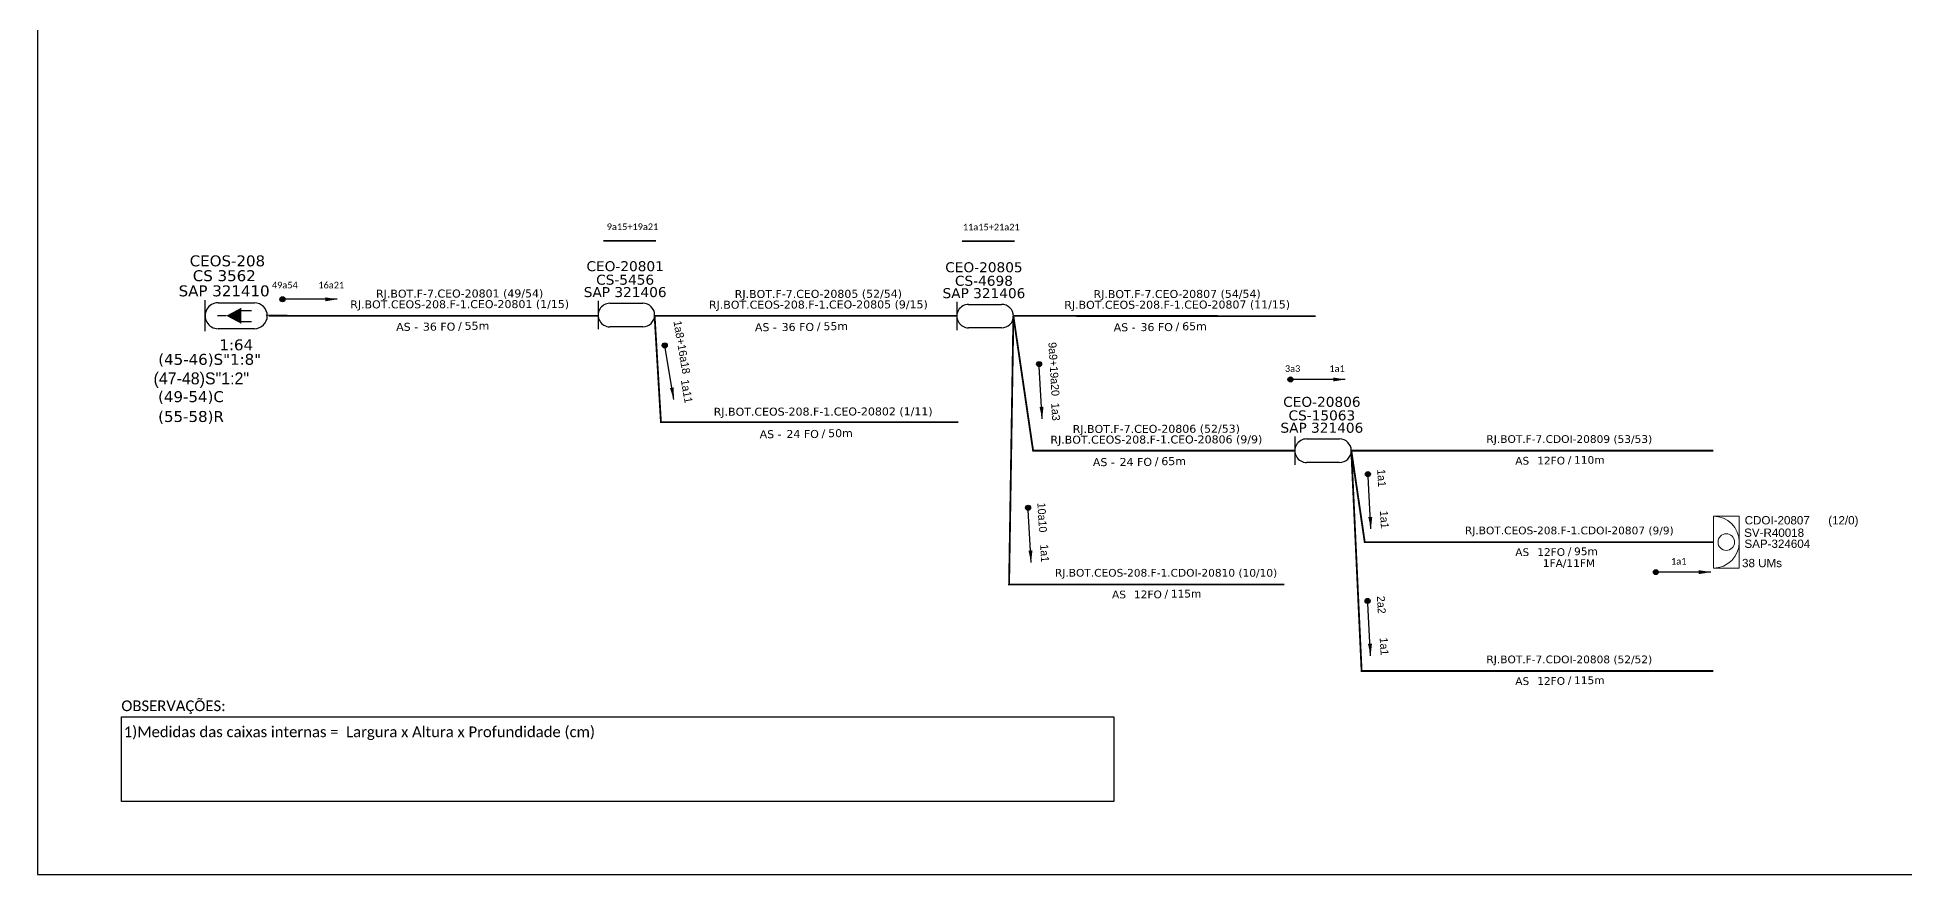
# Model space of a CAD drawing. Extents: x -4 to 837, y 1 to 595.
# Drawn here: x -4 to 520, y 1 to 236 of the extents above; entities that cross this region are included whole.
import ezdxf
from ezdxf.enums import TextEntityAlignment as Align

# ---------------------------------------------------------------- set-up
doc = ezdxf.new("R2010")
doc.units = 0
for name, color, linetype, lineweight in [("20.0-LEGENDA DOS CDO'S", 1, 'Continuous', 0), ('20.1-CDO_INTERIOR', 1, 'Continuous', 0), ('40.1-ETIQUETAS', 1, 'Continuous', 20)]:
    doc.layers.add(name, color=color, linetype=linetype, lineweight=lineweight)
for name, color, linetype in [('20.4-CEOS', 1, 'Continuous'), ('20.5-CEO', 1, 'Continuous'), ('CAP a instalar', 1, 'Continuous'), ('CEO', 1, 'Continuous'), ('Seta indicação do cabo', 7, 'Continuous')]:
    doc.layers.add(name, color=color, linetype=linetype)
doc.styles.add('ARIAL', font='arial.ttf')
doc.styles.add('MtXpl_Calibri', font='calibri.ttf')
doc.styles.add('siredit', font='verdana.ttf')
doc.styles.add('WMF-Calibri0', font='calibri.ttf')
doc.linetypes.add('FENCELINE1', pattern='A,0.25,-0.1,[133,ltypeshp.shx,S=0.1,R=0,X=-0.1,Y=0],-0.1,1', length=1.45)
doc.dimstyles.new('CC', dxfattribs={"dimtxt": 0.8, "dimasz": 2, "dimexe": 0.18, "dimexo": 0.0625, "dimgap": 0.09, "dimtad": 0, "dimdec": 0, "dimrnd": 1, "dimzin": 0, "dimdsep": 46, "dimtxsty": 'siredit', "dimblk": 'NONE', "dimcen": 0, "dimse1": 1, "dimse2": 1, "dimsd1": 1, "dimsd2": 1, "dimclrt": 7, "dimadec": 0, "dimazin": 0, "dimtfac": 1, "dimtdec": 0, "dimtofl": 0, "dimtmove": 0, "dimatfit": 3, "dimfxl": 0, "dimtolj": 1, "dimtzin": 0, "dimarcsym": 0})

# ---------------------------------------------------------------- blocks, each defined once
blk = doc.blocks.new('ETIQUETA_RS5F')
at = {"layer": '40.1-ETIQUETAS', "color": 0, "style": 'siredit'}
blk.add_text('/', height=1.5, dxfattribs=at).set_placement((1.579685439575144, -1.954241996242686), align=Align.MIDDLE_RIGHT)
for tag, p in [('ETIQUETA_R_PRIMARIA', (1.21386737562608, 4.104300005361878)), ('ETIQUETA_R_SECUNDARIA', (1.21386737562608, 2.104300005361878)), ('F_ATIVAS/F_MORTAS', (1.142685621933026, -4.244905073340547))]:
    blk.add_attdef(tag, text='', height=1.5, dxfattribs=at).set_placement(p, align=Align.MIDDLE_CENTER)
for tag, p in [('TIPO_CABO', (-6.584823890483392, -2.115119524236789)), ('CAP_CABO', (0.3972908086682878, -2.092994078243819))]:
    blk.add_attdef(tag, text='', height=1.5, dxfattribs=at).set_placement(p, align=Align.MIDDLE_RIGHT)
blk.add_attdef('METROS', text='', height=1.5, dxfattribs=at).set_placement((2.142685621933026, -1.954241996242686), align=Align.MIDDLE_LEFT)
for tag, p in [('FUSÃO_1', (0.8484388594359302, -8.387413705695522)), ('FUSÃO_2', (0.8484388594359302, -10.59879640730355)), ('FUSÃO_3', (0.8484388594359302, -12.93303376395936)), ('FUSÃO_4', (0.8484388594359302, -15.14441639748912)), ('FUSÃO_5', (0.8484388594359302, -17.15864981329581))]:
    blk.add_attdef(tag, text='', height=1.5, dxfattribs=at).set_placement(p, align=Align.CENTER)
blk = doc.blocks.new('CEO_CT_DRT')
at = {"layer": 'CEO', "color": 0}
for p, q in [((-1.556572805790523, 1.26366386849038), (1.800231245210768, 1.263663868485228)), ((1.800231245207015, -1.129532080615818), (-1.556572805794161, -1.129532080610666))]:
    blk.add_line(p, q, dxfattribs=at)
blk.add_lwpolyline([(-2.753170780331715, 1.509864701626281), (-2.753170780336148, -1.375732913765517)], dxfattribs=at)
for centre, start, end in [((-1.556572805792342, 0.06706589393089879), 89.9999999999088, 269.9999999999153), ((1.800231245208835, 0.06706589392574694), 269.9999999999153, 89.9999999999088)]:
    blk.add_arc(centre, 1.196597974541566, start, end, dxfattribs=at)
at = {"layer": 'CEO', "color": 7, "style": 'siredit'}
for tag, p in [('CEO_Nº', (0.1218292197103494, 5.60943270178463)), ('LOCAL', (0.1218292197103494, 4.233558394229366)), ('SAP', (0.1218292197103494, 2.974344253774319)), ('FIBRAS_RESERVA', (0.1218292197103494, -1.940784021336846))]:
    blk.add_attdef(tag, text='', height=1.013760000014873, dxfattribs=at).set_placement(p, align=Align.TOP_CENTER)
blk = doc.blocks.new('_None')
blk = doc.blocks.new('CEOS_RP_CT_DRT')
at = {"layer": '20.4-CEOS', "color": 0}
for p, q in [((-4.53540305195467, 1.193932948174432), (-1.192121196201509, 1.193932948169309)), ((-1.192121196205147, -1.189622502886942), (-4.535403051958308, -1.189622502881818))]:
    blk.add_line(p, q, dxfattribs=at)
for points in [[(-5.727180777477809, -1.434831566566823), (-5.727180777473603, 1.439142011863123)], [(-3.786662383189576, 0.002155222654064438), (-4.590513158058041, 0.002155222655311539)], [(-2.467895913357818, 0.4750304685594743), (-1.452774222781994, 0.4750304685579181)], [(-2.46789591335941, -0.5166387403461278), (-1.452774222783471, -0.5166387403476841)]]:
    blk.add_lwpolyline(points, dxfattribs=at)
blk.add_lwpolyline([(-3.786662383189576, 0.002155222654064438, 0, 1.471254382142578, 0), (-2.40646576975352, 0.002155222651943298, 1.471254382142578, 1.471254382142578, 0)], format="xyseb", dxfattribs=at)
for centre, start, end in [((-4.535403051956489, 0.002155222655226267), 89.99999999990877, 269.9999999999088), ((-1.192121196203328, 0.002155222650102844), 269.9999999999088, 89.99999999990877)]:
    blk.add_arc(centre, 1.191777725519199, start, end, dxfattribs=at)
at = {"layer": '20.4-CEOS', "color": 7, "style": 'siredit'}
for tag, p in [('Nº_DA_CEOS', (-2.863762124081898, 5.595917801463522)), ('LOCAL', (-2.863762124081898, 4.24264833201345)), ('SAP', (-2.863762124081898, 2.776606380734969)), ('RACIO_SPLITAGEM', (-2.863762124081898, -1.884655211951627)), ('FIBRAS_SPLITTER', (-2.863762124081898, -3.576242074805122)), ('FIBRAS_TOP_C', (-2.863762124081898, -5.080238687836014)), ('RESERVA_FINAIS', (-2.863762124081898, -6.39223573701183))]:
    blk.add_attdef(tag, text='', height=1.009676276197057, dxfattribs=at).set_placement(p, align=Align.TOP_CENTER)
blk = doc.blocks.new('SETA 2')
at = {"layer": 'Seta indicação do cabo'}
h = blk.add_hatch(color=256, dxfattribs=at)
h.dxf.hatch_style = 1
h.paths.add_polyline_path([(348.9735608641431, 271.6477992349373, 1), (348.8483190563941, 271.6477992349373, 1)])
blk.add_circle((348.9109399602686, 271.6477992349373), 0.06262090387451735, dxfattribs=at)
blk.add_leader([(350.2792110521879, 271.6477992349373), (348.9735608641431, 271.6477992349373)], dimstyle='CC', override={"dimasz": 0.3}, dxfattribs=at)

msp = doc.modelspace()

# ---------------------------------------------------------------- linework, layer by layer
for p, q in [((-3.832146916543181, 595.2585581838829), (-3.832146916543181, 1.258558183882997)), ((-3.832146916543181, 1.258558183882997), (837.1678530834569, 1.258558183882997))]:
    msp.add_line(p, q)
at = {"color": 0}
msp.add_lwpolyline([(19.73177168207332, 45.45730352851342), (297.9812496490657, 45.45730352851342), (297.9812496490657, 21.75482292368315), (19.73177168207332, 21.75482292368315)], close=True, dxfattribs=at)
at = {"layer": '20.1-CDO_INTERIOR', "color": 1, "lineweight": 18}
msp.add_lwpolyline([(473.2757106280823, 87.17186028664358), (473.2757106280823, 101.7089242403795), (466.0071786512137, 101.7089242403795), (466.0071786512137, 87.17186028664358)], close=True, dxfattribs=at)
msp.add_circle((469.6414446396481, 94.44039226351038), 2.325930232597863, dxfattribs=at)
msp.add_arc((466.0071786512137, 94.44039226351038), 7.268531976868328, 270, 90, dxfattribs=at)
at = {"layer": '20.5-CEO', "color": 5}
for p, q in [((351.9755241178178, 123.357532022904), (361.2248453677116, 123.3575314529954)), ((361.2248449614011, 116.7633311926086), (351.9755237115081, 116.7633317625169))]:
    msp.add_line(p, q, dxfattribs=at)
msp.add_lwpolyline([(348.6784240294488, 124.0359127818047), (348.6784235395404, 116.0849514098643)], dxfattribs=at)
for centre, start, end in [((351.975523914663, 120.0604318926855), 89.99999646964092, 269.9999964696539), ((361.2248451645559, 120.0604313227769), 269.9999964696539, 89.99999646964092)]:
    msp.add_arc(centre, 3.29710013016856, start, end, dxfattribs=at)
at = {"layer": 'CAP a instalar', "color": 7, "ltscale": 30, "const_width": 0.5623255194320471}
for points in [[(60.62271532961649, 157.8751041818209), (60.62271483062245, 157.875105370407), (66.27303760905411, 157.8691668805948)], [(60.62271483062245, 157.8691668805948), (60.62366659766037, 157.8691668805948)]]:
    msp.add_lwpolyline(points, dxfattribs=at)
at = {"layer": 'CAP a instalar', "color": 7, "linetype": 'FENCELINE1', "ltscale": 5, "const_width": 0.5132160000000001}
for points in [[(66.27303760905411, 157.8691668805948), (153.376922120241, 157.8655369811761)], [(169.2072458778322, 157.8649229629449), (253.9445410514918, 157.8613916869258)], [(169.2072458778322, 157.8649229629449), (170.9804471194842, 128.0406064798328), (254.3807510667262, 128.0406074560453)], [(269.7860632631945, 157.8465466100139), (354.5181702190292, 157.7479204112964)], [(348.6784237844946, 120.0604320958348), (275.3106910880423, 120.0604320958348), (269.786880865444, 157.7731245811282)], [(466.0071786512137, 120.0604311196209), (364.5219452947246, 120.0604311196223)], [(466.0071786512137, 58.31128040621556), (367.4048159250096, 58.31128040621556), (364.5219452947246, 120.0604311196223)]]:
    msp.add_lwpolyline(points, dxfattribs=at)
at = {"layer": 'CAP a instalar', "color": 9, "linetype": 'FENCELINE1', "ltscale": 7, "const_width": 0.5132160000000001}
msp.add_lwpolyline([(345.7632209162167, 82.57889189131845), (268.5776001874209, 82.57889189131845), (269.786880865444, 157.7731245811242)], dxfattribs=at)
at = {"layer": 'CAP a instalar', "linetype": 'FENCELINE1', "ltscale": 5, "const_width": 0.5132160000000001}
msp.add_lwpolyline([(466.0071786512137, 94.44039226351171), (368.2795402675629, 94.44039226351171), (364.5219452947246, 120.0604311196223)], dxfattribs=at)

# ---------------------------------------------------------------- block references
at = {"color": 7, "xscale": 11.24651038864094, "yscale": 11.24651038864094, "zscale": 11.24651038864094}
msp.add_blockref('SETA 2', (-3859.158653255445, -2892.610844775927), dxfattribs=at)
at = {"color": 7, "xscale": 11.24651038864094, "yscale": 11.24651038864094, "zscale": 11.24651038864094, "rotation": 279.5330343062151}
msp.add_blockref('SETA 2', (-3490.728567076032, 3513.425403803493), dxfattribs=at)
at = {"xscale": 11.24651038864094, "yscale": 11.24651038864094, "zscale": 11.24651038864094, "rotation": 273.1851728483392}
for p in [(-2991.395830670036, 3892.55235141393), (-2899.23314169983, 3861.704127706308), (-2994.497230369934, 3852.303668956532), (-2899.313291774432, 3826.175702447325)]:
    msp.add_blockref('SETA 2', p, dxfattribs=at)
at = {"xscale": 11.24651038864094, "yscale": 11.24651038864094, "zscale": 11.24651038864094}
for p in [(-3576.599939694392, -2915.067942912248), (-3474.131210729454, -2969.062424916718)]:
    msp.add_blockref('SETA 2', p, dxfattribs=at)
at = {"layer": '20.4-CEOS', "color": 7}
ref = msp.add_blockref('CEOS_RP_CT_DRT', (60.62376397316635, 157.8685558651458), dxfattribs=dict(at, xscale=3.038899605669659, yscale=3.038899605669659, zscale=3.038899605669659))
ref.add_attrib('Nº_DA_CEOS', 'CEOS-208', dxfattribs={"color": 7, "height": 3.068304830160442, "style": 'siredit'}).set_placement((49.4490713244135, 174.7916829839633), align=Align.TOP_CENTER)
ref.add_attrib('LOCAL', 'CS 3562', dxfattribs={"color": 7, "height": 3.068304830160442, "style": 'siredit'}).set_placement((48.57624928428422, 170.633943820391), align=Align.TOP_CENTER)
ref.add_attrib('SAP', 'SAP 321410', dxfattribs={"color": 7, "height": 3.068304830160442, "style": 'siredit'}).set_placement((48.52957506007406, 166.3829883284838), align=Align.TOP_CENTER)
ref.add_attrib('RACIO_SPLITAGEM', '1:64', dxfattribs={"color": 7, "height": 3.068304830160442, "style": 'siredit'}).set_placement((51.92107838356159, 151.2549997311782), align=Align.TOP_CENTER)
ref.add_attrib('FIBRAS_SPLITTER', '(45-46)S"1:8"           ', dxfattribs={"color": 7, "height": 3.068304830160442, "style": 'siredit'}).set_placement((51.83657896285779, 147.1879398016931), align=Align.TOP_CENTER)
ref.add_attrib('FIBRAS_TOP_C', ' (49-54)C                    ', dxfattribs={"color": 7, "height": 3.068304830160442, "style": 'siredit'}).set_placement((51.94402925063559, 136.7418446861948), align=Align.TOP_CENTER)
ref.add_attrib('RESERVA_FINAIS', '(55-58)R                 ', dxfattribs={"color": 7, "height": 3.068304830160442, "style": 'siredit'}).set_placement((50.61798354640909, 131.1772886600242), align=Align.TOP_CENTER)
ref = msp.add_blockref('CEO_CT_DRT', (160.9564157942842, 157.8889331774649), dxfattribs=dict(at, xscale=2.755395045217027, yscale=2.755395045217027, zscale=2.755395045217027, rotation=359.9999964697354))
ref.add_attrib('CEO_Nº', 'CEO-20801', dxfattribs={"layer": '20.5-CEO', "color": 7, "height": 2.793309281080198, "rotation": 359.9999964697331, "style": 'siredit'}).set_placement((160.9564167352284, 173.1603413272488), align=Align.TOP_CENTER)
ref.add_attrib('LOCAL', 'CS-5456', dxfattribs={"layer": '20.5-CEO', "color": 7, "height": 2.793309281080198, "rotation": 359.9999964697331, "style": 'siredit'}).set_placement((160.9564165016414, 169.3692640773757), align=Align.TOP_CENTER)
ref.add_attrib('SAP', 'SAP 321406', dxfattribs={"layer": '20.5-CEO', "color": 7, "height": 2.793309281080198, "rotation": 359.9999964697331, "style": 'siredit'}).set_placement((160.9564162878647, 165.8996316738949), align=Align.TOP_CENTER)
ref = msp.add_blockref('CEO_CT_DRT', (261.5294324705964, 157.5883320580877), dxfattribs=dict(at, xscale=2.755395045217027, yscale=2.755395045217027, zscale=2.755395045217027, rotation=359.9999964697354))
ref.add_attrib('CEO_Nº', 'CEO-20805', dxfattribs={"layer": '20.5-CEO', "color": 7, "height": 2.793309281080198, "rotation": 359.9999964697331, "style": 'siredit'}).set_placement((261.5294334115406, 172.8597402078713), align=Align.TOP_CENTER)
ref.add_attrib('LOCAL', 'CS-4698', dxfattribs={"layer": '20.5-CEO', "color": 7, "height": 2.793309281080198, "rotation": 359.9999964697331, "style": 'siredit'}).set_placement((261.5294331779535, 169.0686629579985), align=Align.TOP_CENTER)
ref.add_attrib('SAP', 'SAP 321406', dxfattribs={"layer": '20.5-CEO', "color": 7, "height": 2.793309281080198, "rotation": 359.9999964697331, "style": 'siredit'}).set_placement((261.5294329641769, 165.5990305545176), align=Align.TOP_CENTER)
at = {"layer": '40.1-ETIQUETAS', "color": 7}
ref = msp.add_blockref('ETIQUETA_RS5F', (112.7919585869159, 157.9584686503714), dxfattribs=dict(at, xscale=1.495307501949795, yscale=1.495307501949795, zscale=1.495307501949795, rotation=0.1179917413874846))
ref.add_attrib('ETIQUETA_R_PRIMARIA', 'RJ.BOT.F-7.CEO-20801 (49/54)', dxfattribs={"color": 0, "height": 2.242961252924693, "rotation": 0.1179917413886214, "style": 'siredit'}).set_placement((114.5485427154349, 164.099289669031), align=Align.MIDDLE_CENTER)
ref.add_attrib('ETIQUETA_R_SECUNDARIA', 'RJ.BOT.CEOS-208.F-1.CEO-20801 (1/15)', dxfattribs={"color": 0, "height": 2.242961252924693, "rotation": 0.1179917413886214, "style": 'siredit'}).set_placement((114.5547014172742, 161.1086810065767), align=Align.MIDDLE_CENTER)
ref.add_attrib('TIPO_CABO', 'AS -', dxfattribs={"color": 0, "height": 2.242961252924693, "rotation": 0.1179917413886214, "style": 'siredit'}).set_placement((102.9062776625718, 154.7753498015798), align=Align.MIDDLE_RIGHT)
ref.add_attrib('CAP_CABO', '36 FO', dxfattribs={"color": 0, "height": 2.242961252924693, "rotation": 0.1179917413886214, "style": 'siredit'}).set_placement((113.3465958813226, 154.8299344581268), align=Align.MIDDLE_RIGHT)
ref.add_attrib('METROS', '55m', dxfattribs={"color": 0, "height": 2.242961252924693, "rotation": 0.1179917413886214, "style": 'siredit'}).set_placement((115.9560650389466, 155.0427857304343), align=Align.MIDDLE_LEFT)
ref = msp.add_blockref('ETIQUETA_RS5F', (213.3583958218888, 157.8660572265361), dxfattribs=dict(at, xscale=1.495307501949795, yscale=1.495307501949795, zscale=1.495307501949795, rotation=0.1179917413874846))
ref.add_attrib('ETIQUETA_R_PRIMARIA', 'RJ.BOT.F-7.CEO-20805 (52/54)', dxfattribs={"color": 0, "height": 2.242961252924693, "rotation": 0.1179917413886214, "style": 'siredit'}).set_placement((215.114979950408, 164.0068782451957), align=Align.MIDDLE_CENTER)
ref.add_attrib('ETIQUETA_R_SECUNDARIA', 'RJ.BOT.CEOS-208.F-1.CEO-20805 (9/15)', dxfattribs={"color": 0, "height": 2.242961252924693, "rotation": 0.1179917413886214, "style": 'siredit'}).set_placement((215.1211386522473, 161.0162695827418), align=Align.MIDDLE_CENTER)
ref.add_attrib('TIPO_CABO', 'AS -', dxfattribs={"color": 0, "height": 2.242961252924693, "rotation": 0.1179917413886214, "style": 'siredit'}).set_placement((203.4727148975448, 154.6829383777446), align=Align.MIDDLE_RIGHT)
ref.add_attrib('CAP_CABO', '36 FO', dxfattribs={"color": 0, "height": 2.242961252924693, "rotation": 0.1179917413886214, "style": 'siredit'}).set_placement((213.9130331162957, 154.7375230342915), align=Align.MIDDLE_RIGHT)
ref.add_attrib('METROS', '55m', dxfattribs={"color": 0, "height": 2.242961252924693, "rotation": 0.1179917413886214, "style": 'siredit'}).set_placement((216.5225022739197, 154.9503743065991), align=Align.MIDDLE_LEFT)
ref = msp.add_blockref('ETIQUETA_RS5F', (313.9332066857041, 157.8408520804917), dxfattribs=dict(at, xscale=1.495307501949795, yscale=1.495307501949795, zscale=1.495307501949795, rotation=0.1179917413874846))
ref.add_attrib('ETIQUETA_R_PRIMARIA', 'RJ.BOT.F-7.CEO-20807 (54/54)', dxfattribs={"color": 0, "height": 2.242961252924693, "rotation": 0.1179917413886214, "style": 'siredit'}).set_placement((315.6897908142232, 163.9816730991513), align=Align.MIDDLE_CENTER)
ref.add_attrib('ETIQUETA_R_SECUNDARIA', 'RJ.BOT.CEOS-208.F-1.CEO-20807 (11/15)', dxfattribs={"color": 0, "height": 2.242961252924693, "rotation": 0.1179917413886214, "style": 'siredit'}).set_placement((315.6959495160623, 160.9910644366975), align=Align.MIDDLE_CENTER)
ref.add_attrib('TIPO_CABO', 'AS -', dxfattribs={"color": 0, "height": 2.242961252924693, "rotation": 0.1179917413886214, "style": 'siredit'}).set_placement((304.04752576136, 154.6577332317002), align=Align.MIDDLE_RIGHT)
ref.add_attrib('CAP_CABO', '36 FO', dxfattribs={"color": 0, "height": 2.242961252924693, "rotation": 0.1179917413886214, "style": 'siredit'}).set_placement((314.4878439801108, 154.7123178882472), align=Align.MIDDLE_RIGHT)
ref.add_attrib('METROS', '65m', dxfattribs={"color": 0, "height": 2.242961252924693, "rotation": 0.1179917413886214, "style": 'siredit'}).set_placement((317.0973131377348, 154.9251691605547), align=Align.MIDDLE_LEFT)
ref = msp.add_blockref('ETIQUETA_RS5F', (214.6895024704832, 127.8776318233798), dxfattribs=dict(at, xscale=1.495307501949795, yscale=1.495307501949795, zscale=1.495307501949795, rotation=0.1179917413874844))
ref.add_attrib('ETIQUETA_R_SECUNDARIA', 'RJ.BOT.CEOS-208.F-1.CEO-20802 (1/11)', dxfattribs={"color": 0, "height": 2.242961252924693, "rotation": 0.1179917413886214, "style": 'siredit'}).set_placement((216.4522453008414, 131.0278441795854), align=Align.MIDDLE_CENTER)
ref.add_attrib('TIPO_CABO', 'AS -', dxfattribs={"color": 0, "height": 2.242961252924693, "rotation": 0.1179917413886214, "style": 'siredit'}).set_placement((204.8038215461391, 124.6945129745882), align=Align.MIDDLE_RIGHT)
ref.add_attrib('CAP_CABO', '24 FO', dxfattribs={"color": 0, "height": 2.242961252924693, "rotation": 0.1179917413886214, "style": 'siredit'}).set_placement((215.2441397648899, 124.7490976311355), align=Align.MIDDLE_RIGHT)
ref.add_attrib('METROS', '50m', dxfattribs={"color": 0, "height": 2.242961252924693, "rotation": 0.1179917413886214, "style": 'siredit'}).set_placement((217.8536089225139, 124.961948903443), align=Align.MIDDLE_LEFT)
ref = msp.add_blockref('ETIQUETA_RS5F', (308.0952544386724, 120.0446068950015), dxfattribs=dict(at, xscale=1.495307501949795, yscale=1.495307501949795, zscale=1.495307501949795, rotation=0.1179917413874845))
ref.add_attrib('ETIQUETA_R_PRIMARIA', 'RJ.BOT.F-7.CEO-20806 (52/53)', dxfattribs={"color": 0, "height": 2.242961252924693, "rotation": 0.1179917413886214, "style": 'siredit'}).set_placement((309.8518385671914, 126.185427913661), align=Align.MIDDLE_CENTER)
ref.add_attrib('ETIQUETA_R_SECUNDARIA', 'RJ.BOT.CEOS-208.F-1.CEO-20806 (9/9)', dxfattribs={"color": 0, "height": 2.242961252924693, "rotation": 0.1179917413886214, "style": 'siredit'}).set_placement((309.8579972690306, 123.1948192512068), align=Align.MIDDLE_CENTER)
ref.add_attrib('TIPO_CABO', 'AS -', dxfattribs={"color": 0, "height": 2.242961252924693, "rotation": 0.1179917413886214, "style": 'siredit'}).set_placement((298.2095735143283, 116.8614880462099), align=Align.MIDDLE_RIGHT)
ref.add_attrib('CAP_CABO', '24 FO', dxfattribs={"color": 0, "height": 2.242961252924693, "rotation": 0.1179917413886214, "style": 'siredit'}).set_placement((308.6498917330791, 116.9160727027569), align=Align.MIDDLE_RIGHT)
ref.add_attrib('METROS', '65m', dxfattribs={"color": 0, "height": 2.242961252924693, "rotation": 0.1179917413886214, "style": 'siredit'}).set_placement((311.2593608907031, 117.1289239750644), align=Align.MIDDLE_LEFT)
at = {"layer": 'CAP a instalar', "color": 7, "ltscale": 30}
ref = msp.add_blockref('ETIQUETA_RS5F', (423.9206624615873, 120.2912677390827), dxfattribs=dict(at, xscale=1.441178783416687, yscale=1.441178783416687, zscale=1.441178783416687))
ref.add_attrib('ETIQUETA_R_SECUNDARIA', 'RJ.BOT.F-7.CDOI-20809 (53/53)', dxfattribs={"layer": '40.1-ETIQUETAS', "color": 0, "height": 2.161768176424667, "style": 'siredit'}).set_placement((425.6258445959847, 123.323940265601), align=Align.MIDDLE_CENTER)
ref.add_attrib('TIPO_CABO', 'AS', dxfattribs={"layer": '40.1-ETIQUETAS', "color": 0, "height": 2.161768176424667, "style": 'siredit'}).set_placement((414.3865362044515, 117.243002354583), align=Align.MIDDLE_RIGHT)
ref.add_attrib('CAP_CABO', '12FO', dxfattribs={"layer": '40.1-ETIQUETAS', "color": 0, "height": 2.161768176424667, "style": 'siredit'}).set_placement((424.4490117725643, 117.2748890807137), align=Align.MIDDLE_RIGHT)
ref.add_attrib('METROS', '110m', dxfattribs={"layer": '40.1-ETIQUETAS', "color": 0, "height": 2.161768176424667, "style": 'siredit'}).set_placement((426.9644377458361, 117.4748556379614), align=Align.MIDDLE_LEFT)
at = {"layer": 'CAP a instalar', "color": 1, "linetype": 'FENCELINE1', "ltscale": 7}
ref = msp.add_blockref('ETIQUETA_RS5F', (423.9206624615866, 94.67122888297285), dxfattribs=dict(at, xscale=1.441178783416687, yscale=1.441178783416687, zscale=1.441178783416687))
ref.add_attrib('ETIQUETA_R_SECUNDARIA', 'RJ.BOT.CEOS-208.F-1.CDOI-20807 (9/9)', dxfattribs={"layer": '40.1-ETIQUETAS', "color": 0, "height": 2.161768176424667, "style": 'siredit'}).set_placement((425.6258445959841, 97.70390140949121), align=Align.MIDDLE_CENTER)
ref.add_attrib('TIPO_CABO', 'AS', dxfattribs={"layer": '40.1-ETIQUETAS', "color": 0, "height": 2.161768176424667, "style": 'siredit'}).set_placement((414.386536204451, 91.62296349847313), align=Align.MIDDLE_RIGHT)
ref.add_attrib('CAP_CABO', '12FO', dxfattribs={"layer": '40.1-ETIQUETAS', "color": 0, "height": 2.161768176424667, "style": 'siredit'}).set_placement((424.4490117725636, 91.65485022460388), align=Align.MIDDLE_RIGHT)
ref.add_attrib('METROS', '95m', dxfattribs={"layer": '40.1-ETIQUETAS', "color": 0, "height": 2.161768176424667, "style": 'siredit'}).set_placement((426.9644377458354, 91.85481678185192), align=Align.MIDDLE_LEFT)
ref.add_attrib('F_ATIVAS/F_MORTAS', '1FA/11FM', dxfattribs={"layer": '40.1-ETIQUETAS', "color": 0, "height": 2.161768176424667, "style": 'siredit'}).set_placement((425.5232589624194, 88.55356175114096), align=Align.MIDDLE_CENTER)
at = {"layer": 'CAP a instalar', "color": 9, "linetype": 'FENCELINE1', "ltscale": 7}
ref = msp.add_blockref('ETIQUETA_RS5F', (310.8752433713449, 82.80972851078127), dxfattribs=dict(at, xscale=1.441178783416687, yscale=1.441178783416687, zscale=1.441178783416687))
ref.add_attrib('ETIQUETA_R_SECUNDARIA', 'RJ.BOT.CEOS-208.F-1.CDOI-20810 (10/10)', dxfattribs={"layer": '40.1-ETIQUETAS', "color": 0, "height": 2.161768176424667, "style": 'siredit'}).set_placement((312.5804255057422, 85.84240103729962), align=Align.MIDDLE_CENTER)
ref.add_attrib('TIPO_CABO', 'AS', dxfattribs={"layer": '40.1-ETIQUETAS', "color": 0, "height": 2.161768176424667, "style": 'siredit'}).set_placement((301.3411171142092, 79.7614631262812), align=Align.MIDDLE_RIGHT)
ref.add_attrib('CAP_CABO', '12FO', dxfattribs={"layer": '40.1-ETIQUETAS', "color": 0, "height": 2.161768176424667, "style": 'siredit'}).set_placement((311.4035926823219, 79.79334985241192), align=Align.MIDDLE_RIGHT)
ref.add_attrib('METROS', '115m', dxfattribs={"layer": '40.1-ETIQUETAS', "color": 0, "height": 2.161768176424667, "style": 'siredit'}).set_placement((313.9190186555937, 79.99331640966), align=Align.MIDDLE_LEFT)
at = {"layer": 'CAP a instalar', "color": 7, "ltscale": 30}
ref = msp.add_blockref('ETIQUETA_RS5F', (423.9206624615873, 58.54211702567736), dxfattribs=dict(at, xscale=1.441178783416687, yscale=1.441178783416687, zscale=1.441178783416687))
ref.add_attrib('ETIQUETA_R_SECUNDARIA', 'RJ.BOT.F-7.CDOI-20808 (52/52)', dxfattribs={"layer": '40.1-ETIQUETAS', "color": 0, "height": 2.161768176424667, "style": 'siredit'}).set_placement((425.6258445959847, 61.57478955219605), align=Align.MIDDLE_CENTER)
ref.add_attrib('TIPO_CABO', 'AS', dxfattribs={"layer": '40.1-ETIQUETAS', "color": 0, "height": 2.161768176424667, "style": 'siredit'}).set_placement((414.3865362044515, 55.49385164117763), align=Align.MIDDLE_RIGHT)
ref.add_attrib('CAP_CABO', '12FO', dxfattribs={"layer": '40.1-ETIQUETAS', "color": 0, "height": 2.161768176424667, "style": 'siredit'}).set_placement((424.4490117725643, 55.52573836730838), align=Align.MIDDLE_RIGHT)
ref.add_attrib('METROS', '115m', dxfattribs={"layer": '40.1-ETIQUETAS', "color": 0, "height": 2.161768176424667, "style": 'siredit'}).set_placement((426.9644377458361, 55.72570492455642), align=Align.MIDDLE_LEFT)

# ---------------------------------------------------------------- texts
for s, style, p in [('OBSERVAÇÕES:', 'WMF-Calibri0', (19.71255468117016, 47.07620283028609)), ('1)Medidas das caixas internas =  Largura x Altura x Profundidade (cm)', 'MtXpl_Calibri', (20.39784622029582, 39.78114721407401))]:
    msp.add_text(s, height=3, dxfattribs=dict(style=style)).set_placement(p)
at = {"color": 7, "char_height": 1.85336780086246, "width": 31.33277696799618, "attachment_point": 5}
for s, insert in [('\\C7;\\fCalibri|b0|i0|c0|p34;9a15+19a21', (163.012059442766, 182.7962630932228)), ('\\C7;\\fCalibri|b0|i0|c0|p34;49a54', (65.54633281321009, 166.4499786630434)), ('\\C7;\\fCalibri|b0|i0|c0|p34;16a21', (78.56525891323844, 166.4499786630434))]:
    msp.add_mtext(s, dxfattribs=dict(at, insert=insert))
at = {"char_height": 1.85336780086246, "width": 31.33277696799618, "attachment_point": 5}
for s, insert in [('\\C7;\\fCalibri|b0|i0|c0|p34;11a15+21a21', (263.591694430378, 182.7044647114061)), ('\\C7;\\fCalibri|b0|i0|c0|p34;3a3', (348.060279559928, 143.0635565619953)), ('\\C7;\\fCalibri|b0|i0|c0|p34;1a1', (360.5263896555781, 143.0635565619953)), ('\\C7;\\fCalibri|b0|i0|c0|p34;1a1', (456.3122554764562, 89.07264273643736))]:
    msp.add_mtext(s, dxfattribs=dict(at, insert=insert))
at = {"color": 7, "char_height": 2.242554171495003, "width": 3.631315164432436, "attachment_point": 1, "rotation": 279.74789887022695}
for s, insert in [('1a8+16a18', (176.6928080866167, 156.6779246786881)), ('1a11', (178.7631355725395, 140.190622219341))]:
    msp.add_mtext(s, dxfattribs=dict(at, insert=insert))
at = {"char_height": 2.242554171495003, "width": 3.631315164432436, "attachment_point": 1, "rotation": 273.4000374123511}
for s, insert in [('9a9+19a20', (281.8369718680032, 150.5241125669945)), ('1a3', (282.6230602400586, 133.5225849288248)), ('1a1', (373.9996608382078, 114.961785088076)), ('10a10', (278.7355721681049, 105.5613263382988)), ('1a1', (374.7857492102632, 103.30290839071)), ('1a1', (279.5216605401602, 93.90244964093276)), ('2a2', (373.919510763606, 79.43692800800449)), ('1a1', (374.7055991356614, 67.77805131063846))]:
    msp.add_mtext(s, dxfattribs=dict(at, insert=insert))
at = {"layer": "20.0-LEGENDA DOS CDO'S", "color": 1, "style": 'ARIAL'}
for s, p in [('CDOI-20807', (493.0375900186002, 99.40256761178762)), ('SV-R40018', (491.4493889919611, 95.91690013907191)), ('SAP-324604', (493.153594805244, 92.81648683982712)), ('38 UMs', (485.2522747927104, 87.4144602091724))]:
    msp.add_text(s, height=2.326379416228757, dxfattribs=at).set_placement(p, align=Align.RIGHT)
msp.add_text('    (12/0)', height=2.321756548568662, dxfattribs=at).set_placement((500.6470751962173, 99.40256761178762), align=Align.CENTER)
at = {"layer": '20.4-CEOS', "color": 7, "insert": (28.74028590669989, 141.9904751958254), "char_height": 3.34278956623418, "width": 56.39162118708975, "attachment_point": 1}
msp.add_mtext('(47-48)S"1:2"           ', dxfattribs=at)
at = {"layer": '20.5-CEO', "color": 5, "style": 'siredit'}
for s, p in [('CEO-20806', (356.264497840821, 135.1470467463653)), ('CS-15063', (356.2644976072339, 131.3559694964925)), ('SAP 321406', (356.2644973934573, 127.8863370930113))]:
    msp.add_text(s, height=2.793309281080198, rotation=359.9999964697331, dxfattribs=at).set_placement(p, align=Align.TOP_CENTER)

# ---------------------------------------------------------------- leaders
at = {"layer": 'Seta indicação do cabo', "color": 7}
for points in [[(169.5341755592753, 178.8252358014226), (154.850167155499, 178.8252358014226)], [(154.8501671554977, 178.8252358014226), (169.5341755592741, 178.8252358014226)]]:
    msp.add_leader(points, dimstyle='CC', override={"dimasz": 0.3}, dxfattribs=at)
at = {"layer": 'Seta indicação do cabo'}
for points in [[(270.1138105468872, 178.7334374196055), (255.4298021431109, 178.7334374196055)], [(255.4298021431097, 178.7334374196055), (270.113810546886, 178.7334374196055)]]:
    msp.add_leader(points, dimstyle='CC', override={"dimasz": 0.3}, dxfattribs=at)

doc.saveas('drawing.dxf')
